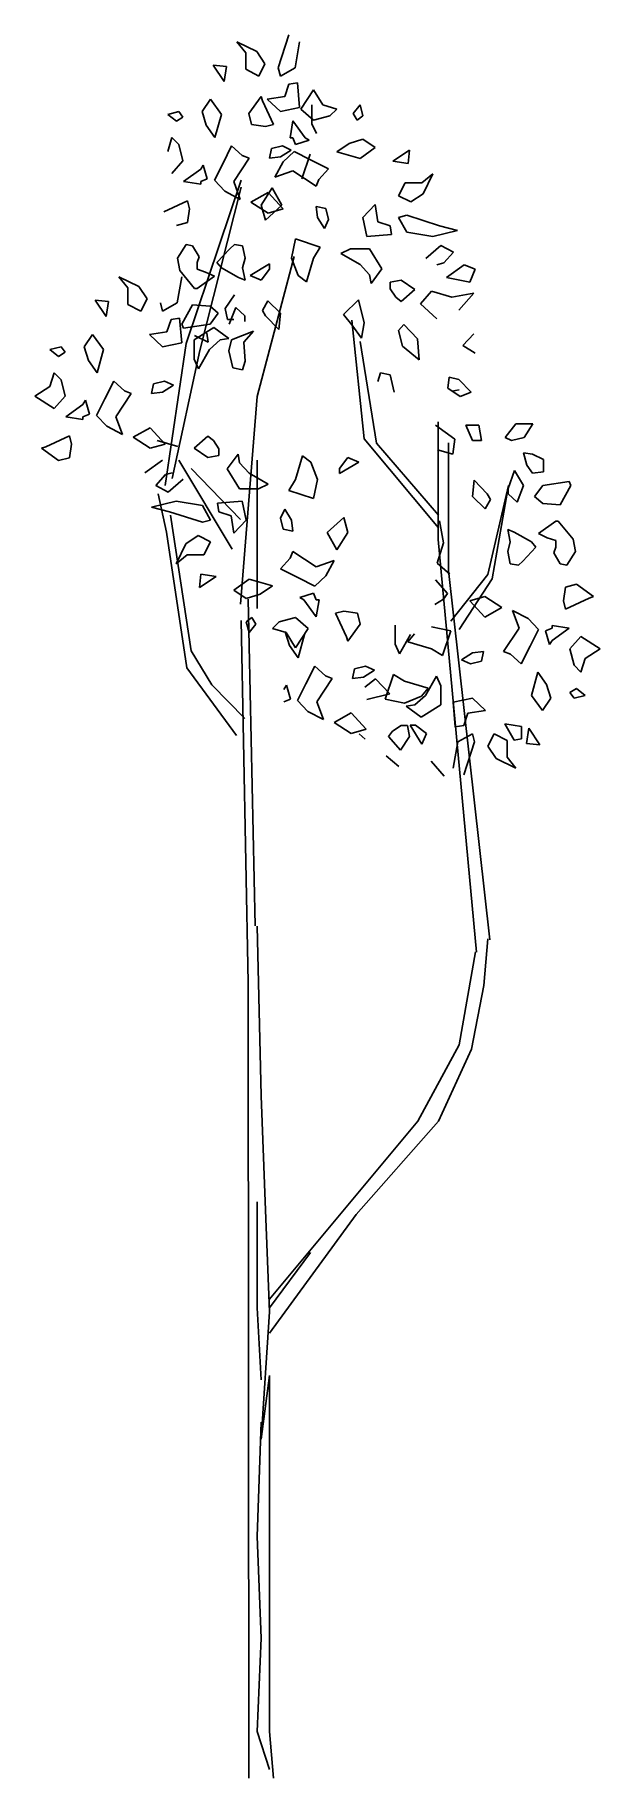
# Model space of a CAD drawing. Header units: millimetres. Extents: x 374.05 to 375.01, y 2522.44 to 2525.42.
import ezdxf

# ---------------------------------------------------------------- set-up
doc = ezdxf.new("R2010")
doc.units = ezdxf.units.MM
doc.header["$LTSCALE"] = 10
doc.layers.add('Vegetais', color=94, linetype='Continuous')

msp = doc.modelspace()

# ---------------------------------------------------------------- linework, layer by layer
at = {"layer": 'Vegetais'}
for p, q in [((374.3906, 2525.4129), (374.4247, 2525.3965)), ((374.4059, 2525.3942), (374.3906, 2525.4129)), ((374.4615, 2525.3684), (374.4797, 2525.4247)), ((374.4979, 2525.4129), (374.4903, 2525.3684)), ((374.4059, 2525.3661), (374.4059, 2525.3942)), ((374.4247, 2525.3965), (374.4387, 2525.3754)), ((374.3502, 2525.3731), (374.369, 2525.345)), ((374.3502, 2525.3731), (374.3731, 2525.3708)), ((374.369, 2525.345), (374.3731, 2525.3708)), ((374.4281, 2525.3543), (374.4059, 2525.3661)), ((374.4387, 2525.3754), (374.4281, 2525.3543)), ((374.4651, 2525.3543), (374.4615, 2525.3684)), ((374.4903, 2525.3684), (374.4651, 2525.3543)), ((374.4324, 2525.3194), (374.4113, 2525.2901)), ((374.4347, 2525.3118), (374.4324, 2525.3194)), ((374.4727, 2525.3192), (374.4428, 2525.3145)), ((374.4797, 2525.3403), (374.4727, 2525.3192)), ((374.4943, 2525.3426), (374.4797, 2525.3403)), ((374.4979, 2525.3004), (374.4943, 2525.3426)), ((374.5214, 2525.3306), (374.5003, 2525.2977)), ((374.5378, 2525.3048), (374.5214, 2525.3306)), ((374.2916, 2525.2934), (374.2729, 2525.2887)), ((374.2729, 2525.2887), (374.2875, 2525.277)), ((374.2987, 2525.284), (374.2916, 2525.2934)), ((374.3315, 2525.2934), (374.3455, 2525.3145)), ((374.3385, 2525.27), (374.3315, 2525.2934)), ((374.3455, 2525.3145), (374.3643, 2525.2887)), ((374.3643, 2525.2887), (374.3531, 2525.2489)), ((374.4113, 2525.2901), (374.4159, 2525.2714)), ((374.4534, 2525.2714), (374.4347, 2525.3118)), ((374.4428, 2525.3145), (374.4651, 2525.2934)), ((374.4651, 2525.2934), (374.4979, 2525.3004)), ((374.5003, 2525.2977), (374.5214, 2525.279)), ((374.519, 2525.3051), (374.519, 2525.2723)), ((374.5613, 2525.2977), (374.5378, 2525.3048)), ((374.5495, 2525.286), (374.5613, 2525.2977)), ((374.6011, 2525.3048), (374.5894, 2525.2901)), ((374.5894, 2525.2901), (374.5964, 2525.279)), ((374.6058, 2525.286), (374.6011, 2525.3048)), ((374.2875, 2525.277), (374.2987, 2525.284)), ((374.3531, 2525.2489), (374.3385, 2525.27)), ((374.4159, 2525.2714), (374.4394, 2525.2678)), ((374.4394, 2525.2678), (374.4534, 2525.2714)), ((374.4816, 2525.2485), (374.4863, 2525.2778)), ((374.4863, 2525.2778), (374.5074, 2525.2485)), ((374.519, 2525.2723), (374.5266, 2525.2559)), ((374.5214, 2525.279), (374.5495, 2525.286)), ((374.5964, 2525.279), (374.6058, 2525.286)), ((374.2799, 2525.2489), (374.2729, 2525.2254)), ((374.2916, 2525.2372), (374.2799, 2525.2489)), ((374.2987, 2525.209), (374.2916, 2525.2372)), ((374.3818, 2525.2348), (374.3666, 2525.2043)), ((374.4, 2525.2184), (374.3818, 2525.2348)), ((374.4498, 2525.2301), (374.4463, 2525.2137)), ((374.4685, 2525.2348), (374.4498, 2525.2301)), ((374.4838, 2525.2278), (374.4685, 2525.2348)), ((374.4863, 2525.2485), (374.4816, 2525.2485)), ((374.4909, 2525.2374), (374.4863, 2525.2485)), ((374.5144, 2525.2444), (374.4909, 2525.2374)), ((374.5074, 2525.2485), (374.5144, 2525.2444)), ((374.5613, 2525.2245), (374.5824, 2525.2392)), ((374.5824, 2525.2392), (374.6058, 2525.2462)), ((374.6269, 2525.2321), (374.6011, 2525.2134)), ((374.6058, 2525.2462), (374.6269, 2525.2321)), ((374.2799, 2525.1879), (374.2987, 2525.209)), ((374.3291, 2525.195), (374.3333, 2525.202)), ((374.3333, 2525.202), (374.3403, 2525.1786)), ((374.3666, 2525.2043), (374.3526, 2525.1762)), ((374.3854, 2525.1739), (374.4117, 2525.2137)), ((374.4117, 2525.2137), (374.4, 2525.2184)), ((374.4463, 2525.2137), (374.4651, 2525.2161)), ((374.4699, 2525.2075), (374.4558, 2525.1811)), ((374.4651, 2525.2161), (374.4838, 2525.2278)), ((374.4886, 2525.2251), (374.4699, 2525.2075)), ((374.5167, 2525.211), (374.4886, 2525.2251)), ((374.502, 2525.1786), (374.5161, 2525.2208)), ((374.5472, 2525.1958), (374.5167, 2525.211)), ((374.6011, 2525.2134), (374.5613, 2525.2245)), ((374.6855, 2525.2274), (374.6574, 2525.2087)), ((374.6574, 2525.2087), (374.6831, 2525.2046)), ((374.6855, 2525.2274), (374.6831, 2525.2046)), ((374.2998, 2525.1739), (374.3291, 2525.195)), ((374.3291, 2525.1692), (374.2998, 2525.1739)), ((374.3403, 2525.1786), (374.3291, 2525.1739)), ((374.3291, 2525.1739), (374.3291, 2525.1692)), ((374.3526, 2525.1762), (374.3701, 2525.1575)), ((374.3965, 2525.1434), (374.3854, 2525.1739)), ((374.4558, 2525.1811), (374.4863, 2525.1923)), ((374.4863, 2525.1923), (374.5261, 2525.1659)), ((374.5261, 2525.1659), (374.5308, 2525.1776)), ((374.5308, 2525.1776), (374.5472, 2525.1958)), ((374.6667, 2525.1495), (374.6784, 2525.1717)), ((374.6784, 2525.1717), (374.7066, 2525.1717)), ((374.7066, 2525.1717), (374.7253, 2525.187)), ((374.7253, 2525.187), (374.7089, 2525.153)), ((374.3063, 2525.1411), (374.2659, 2525.1223)), ((374.3098, 2525.127), (374.3063, 2525.1411)), ((374.3701, 2525.1575), (374.3965, 2525.1434)), ((374.444, 2525.1551), (374.4146, 2525.1387)), ((374.4511, 2525.163), (374.4324, 2525.1337)), ((374.4698, 2525.127), (374.444, 2525.1551)), ((374.4675, 2525.1337), (374.4511, 2525.163)), ((374.6878, 2525.1389), (374.6667, 2525.1495)), ((374.7089, 2525.153), (374.6878, 2525.1389)), ((374.3063, 2525.1036), (374.3098, 2525.127)), ((374.4146, 2525.1387), (374.444, 2525.12)), ((374.4324, 2525.1337), (374.4394, 2525.1079)), ((374.4394, 2525.1079), (374.4675, 2525.1337)), ((374.444, 2525.12), (374.4698, 2525.127)), ((374.5261, 2525.1313), (374.5284, 2525.1126)), ((374.5425, 2525.1278), (374.5261, 2525.1313)), ((374.5284, 2525.1126), (374.5402, 2525.0938)), ((374.5472, 2525.1091), (374.5425, 2525.1278)), ((374.6269, 2525.1349), (374.6058, 2525.1126)), ((374.6058, 2525.1126), (374.6128, 2525.0798)), ((374.6316, 2525.1049), (374.6269, 2525.1349)), ((374.6667, 2525.1126), (374.6808, 2525.1161)), ((374.6808, 2525.0874), (374.6667, 2525.1126)), ((374.6808, 2525.1161), (374.737, 2525.0979)), ((374.2875, 2525.0989), (374.3063, 2525.1036)), ((374.5402, 2525.0938), (374.5472, 2525.1091)), ((374.6128, 2525.0798), (374.655, 2525.0833)), ((374.6527, 2525.0979), (374.6316, 2525.1049)), ((374.655, 2525.0833), (374.6527, 2525.0979)), ((374.7253, 2525.0798), (374.6808, 2525.0874)), ((374.7675, 2525.0903), (374.7253, 2525.0798)), ((374.737, 2525.0979), (374.7675, 2525.0903)), ((374.3039, 2525.0661), (374.2893, 2525.0426)), ((374.3151, 2525.0637), (374.3039, 2525.0661)), ((374.3262, 2525.045), (374.3151, 2525.0637)), ((374.3789, 2525.059), (374.3567, 2525.0356)), ((374.3865, 2525.0661), (374.3789, 2525.059)), ((374.4006, 2525.0637), (374.3865, 2525.0661)), ((374.4047, 2525.0426), (374.4006, 2525.0637)), ((374.4909, 2525.0757), (374.4839, 2525.0428)), ((374.4909, 2525.0757), (374.5331, 2525.0616)), ((374.5214, 2525.0428), (374.5331, 2525.0616)), ((374.5847, 2525.0587), (374.5683, 2525.051)), ((374.5683, 2525.051), (374.6011, 2525.0323)), ((374.6175, 2525.0587), (374.5847, 2525.0587)), ((374.6386, 2525.0247), (374.6175, 2525.0587)), ((374.7136, 2525.0423), (374.7394, 2525.0645)), ((374.7394, 2525.0645), (374.7605, 2525.0534)), ((374.7605, 2525.0534), (374.7441, 2525.0346)), ((374.2893, 2525.0426), (374.2934, 2525.0215)), ((374.2934, 2525.0215), (374.3185, 2524.9911)), ((374.3227, 2525.0356), (374.3262, 2525.045)), ((374.3227, 2525.0239), (374.3227, 2525.0356)), ((374.3373, 2525.0192), (374.3227, 2525.0239)), ((374.3567, 2525.0356), (374.3643, 2525.0262)), ((374.3643, 2525.0262), (374.3935, 2525.0098)), ((374.4006, 2525.0262), (374.4047, 2525.0426)), ((374.4047, 2525.0051), (374.4006, 2525.0262)), ((374.4464, 2525.0329), (374.4136, 2525.013)), ((374.4324, 2525.0053), (374.4464, 2525.0241)), ((374.4464, 2525.0329), (374.4464, 2525.0241)), ((374.4839, 2525.0428), (374.4956, 2525.0135)), ((374.5097, 2525.0024), (374.5214, 2525.0428)), ((374.6011, 2525.0323), (374.6175, 2525.0142)), ((374.6199, 2524.9995), (374.6386, 2525.0247)), ((374.7324, 2525.0317), (374.7441, 2525.0346)), ((374.7488, 2525.01), (374.7792, 2525.0317)), ((374.7792, 2525.0317), (374.798, 2525.0241)), ((374.798, 2525.0241), (374.7886, 2525.0018)), ((374.1894, 2525.0108), (374.2234, 2524.9944)), ((374.2046, 2524.9921), (374.1894, 2525.0108)), ((374.2046, 2524.9639), (374.2046, 2524.9921)), ((374.2234, 2524.9944), (374.2374, 2524.9733)), ((374.2966, 2525.0108), (374.289, 2524.9663)), ((374.3185, 2524.9911), (374.3227, 2524.9911)), ((374.3227, 2524.9911), (374.3526, 2525.0122)), ((374.3526, 2525.0122), (374.3373, 2525.0192)), ((374.3935, 2525.0098), (374.4047, 2525.0051)), ((374.4136, 2525.013), (374.4324, 2525.0053)), ((374.4956, 2525.0135), (374.5097, 2525.0024)), ((374.6175, 2525.0142), (374.6199, 2524.9995)), ((374.6714, 2525.0053), (374.6527, 2525.0018)), ((374.6527, 2525.0018), (374.6527, 2524.9907)), ((374.6527, 2524.9907), (374.662, 2524.976)), ((374.6949, 2524.9895), (374.6714, 2525.0053)), ((374.7488, 2525.01), (374.7886, 2525.0018)), ((374.1489, 2524.971), (374.1677, 2524.9429)), ((374.1489, 2524.971), (374.1718, 2524.9686)), ((374.1677, 2524.9429), (374.1718, 2524.9686)), ((374.2269, 2524.9522), (374.2046, 2524.9639)), ((374.2374, 2524.9733), (374.2269, 2524.9522)), ((374.2638, 2524.9522), (374.2602, 2524.9663)), ((374.289, 2524.9663), (374.2638, 2524.9522)), ((374.3151, 2524.9629), (374.2969, 2524.9301)), ((374.345, 2524.9606), (374.3151, 2524.9629)), ((374.359, 2524.9489), (374.345, 2524.9606)), ((374.3868, 2524.9804), (374.371, 2524.9569)), ((374.4434, 2524.97), (374.4346, 2524.9536)), ((374.4651, 2524.9489), (374.4434, 2524.97)), ((374.5988, 2524.9714), (374.573, 2524.9467)), ((374.5988, 2524.9714), (374.6081, 2524.9321)), ((374.662, 2524.976), (374.6714, 2524.969)), ((374.6949, 2524.9895), (374.6714, 2524.969)), ((374.7042, 2524.9649), (374.723, 2524.9866)), ((374.7324, 2524.9392), (374.7042, 2524.9649)), ((374.723, 2524.9866), (374.7581, 2524.976)), ((374.7581, 2524.976), (374.7956, 2524.9831)), ((374.7956, 2524.9831), (374.7699, 2524.9538)), ((374.2784, 2524.9382), (374.2714, 2524.9171)), ((374.293, 2524.9405), (374.2784, 2524.9382)), ((374.2966, 2524.8983), (374.293, 2524.9405)), ((374.345, 2524.9301), (374.359, 2524.9489)), ((374.371, 2524.9569), (374.3745, 2524.9382)), ((374.3745, 2524.9382), (374.3857, 2524.9382)), ((374.3889, 2524.9583), (374.3778, 2524.9301)), ((374.4041, 2524.9442), (374.3889, 2524.9583)), ((374.4041, 2524.9348), (374.4041, 2524.9442)), ((374.4346, 2524.9536), (374.4399, 2524.9442)), ((374.4399, 2524.9442), (374.4622, 2524.9208)), ((374.4622, 2524.9208), (374.4651, 2524.9489)), ((374.573, 2524.9467), (374.587, 2524.9286)), ((374.6034, 2524.9063), (374.6081, 2524.9321)), ((374.1302, 2524.8913), (374.1443, 2524.9124)), ((374.1443, 2524.9124), (374.163, 2524.8866)), ((374.2714, 2524.9171), (374.2415, 2524.9124)), ((374.2415, 2524.9124), (374.2638, 2524.8913)), ((374.2969, 2524.9301), (374.2998, 2524.9231)), ((374.2998, 2524.9231), (374.345, 2524.9301)), ((374.3516, 2524.9241), (374.3177, 2524.903)), ((374.3177, 2524.903), (374.3177, 2524.8702)), ((374.3182, 2524.9105), (374.3416, 2524.8994)), ((374.3416, 2524.8994), (374.3393, 2524.9146)), ((374.344, 2524.8866), (374.3622, 2524.903)), ((374.3769, 2524.9054), (374.3516, 2524.9241)), ((374.3622, 2524.903), (374.3769, 2524.9054)), ((374.3814, 2524.9034), (374.3768, 2524.8847)), ((374.4189, 2524.9181), (374.3814, 2524.9034)), ((374.4025, 2524.8994), (374.4189, 2524.9181)), ((374.587, 2524.9286), (374.6034, 2524.9063)), ((374.6761, 2524.9292), (374.6667, 2524.9192)), ((374.6667, 2524.9192), (374.6738, 2524.8923)), ((374.6995, 2524.9052), (374.6761, 2524.9292)), ((374.7019, 2524.8688), (374.6995, 2524.9052)), ((374.7956, 2524.9134), (374.7769, 2524.8934)), ((374.0904, 2524.8913), (374.0716, 2524.8866)), ((374.0716, 2524.8866), (374.0862, 2524.8749)), ((374.0862, 2524.8749), (374.0974, 2524.8819)), ((374.0974, 2524.8819), (374.0904, 2524.8913)), ((374.1372, 2524.8679), (374.1302, 2524.8913)), ((374.163, 2524.8866), (374.1519, 2524.8468)), ((374.2638, 2524.8913), (374.2966, 2524.8983)), ((374.3253, 2524.8538), (374.344, 2524.8866)), ((374.3768, 2524.8847), (374.3838, 2524.8554)), ((374.4049, 2524.8665), (374.4025, 2524.8994)), ((374.6738, 2524.8923), (374.7019, 2524.8688)), ((374.7769, 2524.8934), (374.798, 2524.8806)), ((374.0786, 2524.8468), (374.0716, 2524.8233)), ((374.0904, 2524.835), (374.0786, 2524.8468)), ((374.1519, 2524.8468), (374.1372, 2524.8679)), ((374.3177, 2524.8702), (374.3253, 2524.8538)), ((374.3838, 2524.8554), (374.4002, 2524.8519)), ((374.4002, 2524.8519), (374.4049, 2524.8665)), ((374.6363, 2524.8466), (374.6316, 2524.8319)), ((374.6527, 2524.8431), (374.6363, 2524.8466)), ((374.6597, 2524.8138), (374.6527, 2524.8431)), ((374.0716, 2524.8233), (374.0458, 2524.8069)), ((374.0974, 2524.8069), (374.0904, 2524.835)), ((374.1805, 2524.8327), (374.1654, 2524.8022)), ((374.1987, 2524.8163), (374.1805, 2524.8327)), ((374.1841, 2524.7718), (374.2104, 2524.8116)), ((374.2104, 2524.8116), (374.1987, 2524.8163)), ((374.2485, 2524.828), (374.245, 2524.8116)), ((374.245, 2524.8116), (374.2638, 2524.8139)), ((374.2673, 2524.8327), (374.2485, 2524.828)), ((374.2638, 2524.8139), (374.2825, 2524.8257)), ((374.2825, 2524.8257), (374.2673, 2524.8327)), ((374.7534, 2524.8395), (374.7511, 2524.8208)), ((374.7511, 2524.8208), (374.7722, 2524.8061)), ((374.7699, 2524.8354), (374.7534, 2524.8395)), ((374.7703, 2524.818), (374.758, 2524.8157)), ((374.7909, 2524.8138), (374.7699, 2524.8354)), ((374.7722, 2524.8061), (374.7909, 2524.8138)), ((374.0458, 2524.8069), (374.0786, 2524.7858)), ((374.0786, 2524.7858), (374.0974, 2524.8069)), ((374.0985, 2524.7718), (374.1279, 2524.7929)), ((374.1279, 2524.7929), (374.132, 2524.7999)), ((374.132, 2524.7999), (374.139, 2524.7764)), ((374.1654, 2524.8022), (374.1513, 2524.7741)), ((374.1279, 2524.7671), (374.0985, 2524.7718)), ((374.139, 2524.7764), (374.1279, 2524.7718)), ((374.1279, 2524.7718), (374.1279, 2524.7671)), ((374.1513, 2524.7741), (374.1688, 2524.7554)), ((374.1688, 2524.7554), (374.1953, 2524.7413)), ((374.1953, 2524.7413), (374.1841, 2524.7718)), ((374.2427, 2524.753), (374.2134, 2524.7366)), ((374.2685, 2524.7249), (374.2427, 2524.753)), ((374.7633, 2524.7336), (374.7299, 2524.7571)), ((374.782, 2524.7571), (374.7932, 2524.7313)), ((374.8043, 2524.7571), (374.782, 2524.7571)), ((374.8084, 2524.7313), (374.8043, 2524.7571)), ((374.8675, 2524.7594), (374.8488, 2524.736)), ((374.8963, 2524.7594), (374.8675, 2524.7594)), ((374.8816, 2524.736), (374.8963, 2524.7594)), ((374.105, 2524.7389), (374.0646, 2524.7202)), ((374.1085, 2524.7249), (374.105, 2524.7389)), ((374.105, 2524.7014), (374.1085, 2524.7249)), ((374.2134, 2524.7366), (374.2427, 2524.7179)), ((374.2427, 2524.7179), (374.2685, 2524.7249)), ((374.2897, 2524.7207), (374.2545, 2524.7313)), ((374.3178, 2524.7178), (374.3412, 2524.7383)), ((374.3506, 2524.7313), (374.3412, 2524.7383)), ((374.36, 2524.7166), (374.3506, 2524.7313)), ((374.7597, 2524.7078), (374.7633, 2524.7336)), ((374.7932, 2524.7313), (374.8084, 2524.7313)), ((374.8488, 2524.736), (374.8599, 2524.7313)), ((374.8599, 2524.7313), (374.8816, 2524.736)), ((374.0646, 2524.7202), (374.057, 2524.7179)), ((374.057, 2524.7179), (374.0862, 2524.6968)), ((374.0862, 2524.6968), (374.105, 2524.7014)), ((374.2639, 2524.6973), (374.2334, 2524.6756)), ((374.3178, 2524.7178), (374.3412, 2524.702)), ((374.3412, 2524.702), (374.36, 2524.7055)), ((374.36, 2524.7055), (374.36, 2524.7166)), ((374.3928, 2524.7078), (374.374, 2524.6826)), ((374.3951, 2524.6932), (374.3928, 2524.7078)), ((374.4115, 2524.675), (374.3951, 2524.6932)), ((374.5029, 2524.7049), (374.4912, 2524.6645)), ((374.517, 2524.6938), (374.5029, 2524.7049)), ((374.5287, 2524.6645), (374.517, 2524.6938)), ((374.5803, 2524.702), (374.5662, 2524.6832)), ((374.5662, 2524.6744), (374.599, 2524.6943)), ((374.599, 2524.6943), (374.5803, 2524.702)), ((374.7334, 2524.7149), (374.7597, 2524.7078)), ((374.8957, 2524.7078), (374.8805, 2524.7102)), ((374.8805, 2524.7102), (374.8863, 2524.6891)), ((374.9144, 2524.6985), (374.8957, 2524.7078)), ((374.9144, 2524.6774), (374.9144, 2524.6985)), ((374.2522, 2524.6539), (374.2686, 2524.6727)), ((374.2803, 2524.6756), (374.2686, 2524.6727)), ((374.299, 2524.6651), (374.2733, 2524.6428)), ((374.374, 2524.6826), (374.3951, 2524.6486)), ((374.4444, 2524.6563), (374.4115, 2524.675)), ((374.4912, 2524.6645), (374.4795, 2524.6457)), ((374.5217, 2524.6317), (374.5287, 2524.6645)), ((374.5662, 2524.6744), (374.5662, 2524.6832)), ((374.7961, 2524.6633), (374.7932, 2524.6352)), ((374.8183, 2524.6399), (374.7961, 2524.6633)), ((374.8652, 2524.6797), (374.8541, 2524.6493)), ((374.8805, 2524.6539), (374.8652, 2524.6797)), ((374.8863, 2524.6891), (374.8957, 2524.675)), ((374.8957, 2524.675), (374.9144, 2524.6774)), ((374.2733, 2524.6428), (374.2522, 2524.6539)), ((374.3951, 2524.6486), (374.4279, 2524.6486)), ((374.4279, 2524.6486), (374.4444, 2524.6563)), ((374.5217, 2524.6317), (374.4795, 2524.6457)), ((374.7932, 2524.6352), (374.8149, 2524.6141)), ((374.8237, 2524.6305), (374.8183, 2524.6399)), ((374.8541, 2524.6493), (374.8541, 2524.6399)), ((374.8541, 2524.6399), (374.8693, 2524.6258)), ((374.8693, 2524.6258), (374.8805, 2524.6539)), ((374.9133, 2524.6539), (374.8992, 2524.6352)), ((374.8992, 2524.6352), (374.9133, 2524.6235)), ((374.9584, 2524.661), (374.9133, 2524.6539)), ((374.9432, 2524.6211), (374.9613, 2524.6539)), ((374.9613, 2524.6539), (374.9584, 2524.661)), ((374.2451, 2524.617), (374.2873, 2524.6276)), ((374.2756, 2524.6094), (374.2451, 2524.617)), ((374.3319, 2524.5912), (374.2756, 2524.6094)), ((374.2873, 2524.6276), (374.3319, 2524.62)), ((374.3319, 2524.62), (374.3459, 2524.5947)), ((374.3998, 2524.6276), (374.3576, 2524.624)), ((374.3576, 2524.624), (374.36, 2524.6094)), ((374.36, 2524.6094), (374.3811, 2524.6024)), ((374.4069, 2524.5947), (374.3998, 2524.6276)), ((374.4725, 2524.6135), (374.4654, 2524.5983)), ((374.4842, 2524.5947), (374.4725, 2524.6135)), ((374.8149, 2524.6141), (374.8237, 2524.6305)), ((374.9133, 2524.6235), (374.9432, 2524.6211)), ((374.3459, 2524.5947), (374.3319, 2524.5912)), ((374.3811, 2524.6024), (374.3858, 2524.5725)), ((374.3858, 2524.5725), (374.4069, 2524.5947)), ((374.4654, 2524.5983), (374.4701, 2524.5795)), ((374.4701, 2524.5795), (374.4865, 2524.576)), ((374.4865, 2524.576), (374.4842, 2524.5947)), ((374.5733, 2524.5994), (374.5451, 2524.5736)), ((374.5451, 2524.5736), (374.5615, 2524.5443)), ((374.5615, 2524.5443), (374.5803, 2524.5736)), ((374.5803, 2524.5736), (374.5733, 2524.5994)), ((374.7436, 2524.5562), (374.7366, 2524.5937)), ((374.8646, 2524.5743), (374.8535, 2524.5789)), ((374.8535, 2524.5789), (374.8576, 2524.5578)), ((374.894, 2524.5578), (374.8646, 2524.5743)), ((374.9355, 2524.593), (374.9057, 2524.5719)), ((374.9396, 2524.593), (374.9355, 2524.593)), ((374.9649, 2524.5625), (374.9396, 2524.593)), ((374.2873, 2524.5203), (374.3037, 2524.5543)), ((374.3037, 2524.5543), (374.3248, 2524.5684)), ((374.3248, 2524.5684), (374.3459, 2524.5578)), ((374.3459, 2524.5578), (374.3342, 2524.5356)), ((374.7331, 2524.5211), (374.7436, 2524.5562)), ((374.8576, 2524.5578), (374.8535, 2524.5414)), ((374.8793, 2524.525), (374.9016, 2524.5485)), ((374.9016, 2524.5485), (374.894, 2524.5578)), ((374.9057, 2524.5719), (374.9209, 2524.5649)), ((374.9209, 2524.5649), (374.9355, 2524.5602)), ((374.9355, 2524.5485), (374.932, 2524.5391)), ((374.9355, 2524.5602), (374.9355, 2524.5485)), ((374.969, 2524.5414), (374.9649, 2524.5625)), ((374.3061, 2524.5356), (374.2873, 2524.5203)), ((374.3342, 2524.5356), (374.3061, 2524.5356)), ((374.4819, 2524.5297), (374.4654, 2524.5115)), ((374.4865, 2524.5414), (374.4819, 2524.5297)), ((374.5264, 2524.5151), (374.4865, 2524.5414)), ((374.5569, 2524.5262), (374.5264, 2524.5151)), ((374.5428, 2524.4998), (374.5569, 2524.5262)), ((374.7548, 2524.5023), (374.7331, 2524.5211)), ((374.8535, 2524.5414), (374.8576, 2524.5203)), ((374.8576, 2524.5203), (374.8717, 2524.518)), ((374.8717, 2524.518), (374.8793, 2524.525)), ((374.932, 2524.5391), (374.9432, 2524.5203)), ((374.9432, 2524.5203), (374.9543, 2524.518)), ((374.9543, 2524.518), (374.969, 2524.5414)), ((374.3272, 2524.4799), (374.3295, 2524.5028)), ((374.3272, 2524.4799), (374.3553, 2524.4986)), ((374.3553, 2524.4986), (374.3295, 2524.5028)), ((374.3858, 2524.4752), (374.4115, 2524.494)), ((374.4115, 2524.494), (374.4514, 2524.4828)), ((374.4654, 2524.5115), (374.4959, 2524.4963)), ((374.4959, 2524.4963), (374.524, 2524.4822)), ((374.524, 2524.4822), (374.5428, 2524.4998)), ((374.7301, 2524.4929), (374.7506, 2524.4695)), ((374.9707, 2524.4852), (374.9519, 2524.4805)), ((375, 2524.4641), (374.9707, 2524.4852)), ((374.4069, 2524.4611), (374.3858, 2524.4752)), ((374.4303, 2524.4682), (374.4069, 2524.4611)), ((374.4514, 2524.4828), (374.4303, 2524.4682)), ((374.4983, 2524.4629), (374.5217, 2524.47)), ((374.5053, 2524.4588), (374.4983, 2524.4629)), ((374.5264, 2524.4295), (374.5053, 2524.4588)), ((374.5217, 2524.47), (374.5264, 2524.4588)), ((374.5264, 2524.4588), (374.5311, 2524.4588)), ((374.5311, 2524.4588), (374.5264, 2524.4295)), ((374.729, 2524.4507), (374.7436, 2524.4601)), ((374.7436, 2524.4601), (374.7506, 2524.4695)), ((374.8143, 2524.4641), (374.7885, 2524.4571)), ((374.7885, 2524.4571), (374.8143, 2524.4289)), ((374.8435, 2524.4453), (374.8143, 2524.4641)), ((374.9519, 2524.4805), (374.9484, 2524.4571)), ((374.9484, 2524.4571), (374.9519, 2524.443)), ((374.9519, 2524.443), (374.9924, 2524.4618)), ((374.9924, 2524.4618), (375, 2524.4641)), ((374.4162, 2524.4283), (374.4069, 2524.4213)), ((374.4233, 2524.4172), (374.4162, 2524.4283)), ((374.4912, 2524.4283), (374.4631, 2524.4213)), ((374.5123, 2524.4096), (374.4912, 2524.4283)), ((374.5733, 2524.4395), (374.5592, 2524.436)), ((374.5592, 2524.436), (374.5779, 2524.3955)), ((374.5967, 2524.436), (374.5733, 2524.4395)), ((374.6014, 2524.4172), (374.5967, 2524.436)), ((374.8143, 2524.4289), (374.8435, 2524.4453)), ((374.8881, 2524.4266), (374.8617, 2524.4407)), ((374.8617, 2524.4407), (374.8729, 2524.4102)), ((374.9057, 2524.4078), (374.8881, 2524.4266)), ((374.4069, 2524.4213), (374.4115, 2524.4026)), ((374.4115, 2524.4026), (374.4233, 2524.4172)), ((374.4631, 2524.4213), (374.4514, 2524.4096)), ((374.4514, 2524.4096), (374.4748, 2524.4026)), ((374.4805, 2524.3804), (374.4735, 2524.4039)), ((374.4748, 2524.4026), (374.4912, 2524.3768)), ((374.4912, 2524.3768), (374.5123, 2524.4096)), ((374.5063, 2524.3992), (374.4952, 2524.3593)), ((374.5779, 2524.3955), (374.5803, 2524.3879)), ((374.5803, 2524.3879), (374.6014, 2524.4172)), ((374.661, 2524.4156), (374.661, 2524.3828)), ((374.6686, 2524.3664), (374.6874, 2524.3992)), ((374.6941, 2524.4008), (374.683, 2524.3868)), ((374.7563, 2524.4055), (374.7234, 2524.4125)), ((374.7563, 2524.4055), (374.7422, 2524.3633)), ((374.8729, 2524.4102), (374.8464, 2524.3703)), ((374.8916, 2524.3797), (374.9057, 2524.4078)), ((374.918, 2524.4055), (374.9291, 2524.4102)), ((374.925, 2524.3821), (374.918, 2524.4055)), ((374.9291, 2524.4102), (374.9291, 2524.4149)), ((374.9291, 2524.4149), (374.9584, 2524.4102)), ((374.9584, 2524.4102), (374.9291, 2524.3891)), ((374.9784, 2524.3961), (374.9596, 2524.375)), ((375.0112, 2524.375), (374.9784, 2524.3961)), ((374.4952, 2524.3593), (374.4805, 2524.3804)), ((374.661, 2524.3828), (374.6686, 2524.3664)), ((374.683, 2524.3868), (374.7234, 2524.375)), ((374.7234, 2524.375), (374.7422, 2524.3633)), ((374.7932, 2524.368), (374.7744, 2524.3563)), ((374.8119, 2524.3703), (374.7932, 2524.368)), ((374.8084, 2524.3539), (374.8119, 2524.3703)), ((374.8464, 2524.3703), (374.8582, 2524.3657)), ((374.8582, 2524.3657), (374.8764, 2524.3493)), ((374.8764, 2524.3493), (374.8916, 2524.3797)), ((374.9291, 2524.3891), (374.925, 2524.3821)), ((374.9596, 2524.375), (374.9666, 2524.3469)), ((374.9854, 2524.3586), (375.0112, 2524.375)), ((374.5239, 2524.3453), (374.5087, 2524.3148)), ((374.542, 2524.3289), (374.5239, 2524.3453)), ((374.5918, 2524.3406), (374.5884, 2524.3242)), ((374.6106, 2524.3453), (374.5918, 2524.3406)), ((374.6071, 2524.3265), (374.6259, 2524.3382)), ((374.6259, 2524.3382), (374.6106, 2524.3453)), ((374.7744, 2524.3563), (374.7896, 2524.3493)), ((374.7896, 2524.3493), (374.8084, 2524.3539)), ((374.894, 2524.2953), (374.905, 2524.3352)), ((374.905, 2524.3352), (374.9198, 2524.3141)), ((374.9666, 2524.3469), (374.9784, 2524.3352)), ((374.9784, 2524.3352), (374.9854, 2524.3586)), ((374.4712, 2524.3054), (374.4753, 2524.3125)), ((374.4753, 2524.3125), (374.4823, 2524.289)), ((374.5087, 2524.3148), (374.4946, 2524.2867)), ((374.5274, 2524.2843), (374.5538, 2524.3242)), ((374.5538, 2524.3242), (374.542, 2524.3289)), ((374.5884, 2524.3242), (374.6071, 2524.3265)), ((374.6274, 2524.3235), (374.6092, 2524.3094)), ((374.6519, 2524.2977), (374.6274, 2524.3235)), ((374.644, 2524.289), (374.6581, 2524.3312)), ((374.6769, 2524.3195), (374.6581, 2524.3312)), ((374.7173, 2524.3078), (374.6769, 2524.3195)), ((374.7061, 2524.2937), (374.7173, 2524.3078)), ((374.7316, 2524.3282), (374.7129, 2524.2953)), ((374.7393, 2524.3118), (374.7316, 2524.3282)), ((374.7393, 2524.2789), (374.7393, 2524.3118)), ((374.9198, 2524.3141), (374.9268, 2524.2907)), ((374.9707, 2524.3071), (374.9596, 2524.3)), ((374.9854, 2524.2953), (374.9707, 2524.3071)), ((374.4823, 2524.289), (374.4712, 2524.2843)), ((374.4946, 2524.2867), (374.5121, 2524.2679)), ((374.5386, 2524.2539), (374.5274, 2524.2843)), ((374.6519, 2524.2977), (374.6127, 2524.2883)), ((374.644, 2524.289), (374.6769, 2524.282)), ((374.6769, 2524.282), (374.7061, 2524.2937)), ((374.6948, 2524.2789), (374.68, 2524.2766)), ((374.68, 2524.2766), (374.7053, 2524.2578)), ((374.7129, 2524.2953), (374.6948, 2524.2789)), ((374.7053, 2524.2578), (374.7393, 2524.2789)), ((374.7932, 2524.2907), (374.7604, 2524.2836)), ((374.7604, 2524.2836), (374.7639, 2524.2414)), ((374.8154, 2524.2696), (374.7932, 2524.2907)), ((374.9127, 2524.2696), (374.894, 2524.2953)), ((374.9268, 2524.2907), (374.9127, 2524.2696)), ((374.9596, 2524.3), (374.9666, 2524.2907)), ((374.9666, 2524.2907), (374.9854, 2524.2953)), ((374.5121, 2524.2679), (374.5386, 2524.2539)), ((374.586, 2524.2656), (374.5567, 2524.2492)), ((374.5567, 2524.2492), (374.586, 2524.2304)), ((374.6118, 2524.2375), (374.586, 2524.2656)), ((374.7785, 2524.2438), (374.7855, 2524.2649)), ((374.7855, 2524.2649), (374.8154, 2524.2696)), ((374.8645, 2524.2186), (374.8487, 2524.2467)), ((374.8487, 2524.2467), (374.8768, 2524.242)), ((374.586, 2524.2304), (374.6118, 2524.2375)), ((374.6097, 2524.2203), (374.5998, 2524.2297)), ((374.6566, 2524.2344), (374.6496, 2524.225)), ((374.6701, 2524.2016), (374.6496, 2524.225)), ((374.6713, 2524.2438), (374.6566, 2524.2344)), ((374.6701, 2524.2016), (374.6859, 2524.225)), ((374.6824, 2524.2438), (374.6713, 2524.2438)), ((374.6859, 2524.225), (374.6824, 2524.2438)), ((374.6868, 2524.2445), (374.7067, 2524.2117)), ((374.6868, 2524.2445), (374.6956, 2524.2445)), ((374.7144, 2524.2304), (374.6956, 2524.2445)), ((374.7067, 2524.2117), (374.7144, 2524.2304)), ((374.7604, 2524.1711), (374.768, 2524.2157)), ((374.7639, 2524.2414), (374.7785, 2524.2438)), ((374.768, 2524.2157), (374.7932, 2524.2297)), ((374.7967, 2524.2157), (374.7785, 2524.1594)), ((374.7932, 2524.2297), (374.7967, 2524.2157)), ((374.8195, 2524.2086), (374.83, 2524.2297)), ((374.83, 2524.2297), (374.8524, 2524.218)), ((374.8524, 2524.218), (374.8524, 2524.1899)), ((374.8768, 2524.2209), (374.8645, 2524.2186)), ((374.8768, 2524.242), (374.8768, 2524.2209)), ((374.8893, 2524.2391), (374.8852, 2524.2133)), ((374.908, 2524.211), (374.8893, 2524.2391)), ((374.6455, 2524.1922), (374.6672, 2524.1735)), ((374.8336, 2524.1875), (374.8195, 2524.2086)), ((374.8675, 2524.1711), (374.8336, 2524.1875)), ((374.8524, 2524.1899), (374.8675, 2524.1711)), ((374.908, 2524.211), (374.8852, 2524.2133)), ((374.7229, 2524.1828), (374.7451, 2524.1571))]:
    msp.add_line(p, q, dxfattribs=at)
at = {"layer": 'Vegetais', "color": 34}
for p, q in [((374.3982, 2525.1763), (374.3039, 2524.8971)), ((374.3982, 2525.1641), (374.3274, 2524.8849)), ((374.4252, 2524.8064), (374.4886, 2525.0455)), ((374.6083, 2524.7339), (374.5872, 2524.9368)), ((374.3039, 2524.8971), (374.2685, 2524.6542)), ((374.3274, 2524.8849), (374.2803, 2524.6664)), ((374.6295, 2524.7266), (374.6013, 2524.9006)), ((374.3971, 2524.4513), (374.4252, 2524.8064)), ((374.7345, 2524.5616), (374.7345, 2524.7631)), ((374.7351, 2524.5817), (374.6083, 2524.7339)), ((374.7351, 2524.6035), (374.6295, 2524.7266)), ((374.7521, 2524.5086), (374.7521, 2524.7271)), ((374.383, 2524.5455), (374.2914, 2524.6977)), ((374.4252, 2524.444), (374.4252, 2524.6977)), ((374.3971, 2524.5962), (374.3126, 2524.6832)), ((374.2704, 2524.5745), (374.2563, 2524.6397)), ((374.8196, 2524.502), (374.8548, 2524.6542)), ((374.8267, 2524.4948), (374.8548, 2524.6542)), ((374.3126, 2524.3716), (374.2774, 2524.6035)), ((374.3056, 2524.3426), (374.2704, 2524.5745)), ((374.7998, 2523.8562), (374.7345, 2524.5616)), ((374.8229, 2523.8772), (374.7521, 2524.5086)), ((374.7563, 2524.4223), (374.8196, 2524.502)), ((374.7703, 2524.4078), (374.8267, 2524.4948)), ((374.4219, 2523.9015), (374.41, 2524.46)), ((374.3982, 2524.4236), (374.41, 2523.8044)), ((374.3478, 2524.3136), (374.3126, 2524.3716)), ((374.3901, 2524.2267), (374.3056, 2524.3426)), ((374.4041, 2524.2556), (374.3478, 2524.3136)), ((374.4252, 2523.9005), (374.4324, 2523.6107)), ((374.8125, 2523.7991), (374.8196, 2523.8788)), ((374.7703, 2523.6976), (374.7984, 2523.8571)), ((374.41, 2523.8044), (374.4112, 2522.444)), ((374.7914, 2523.6904), (374.8125, 2523.7991)), ((374.6999, 2523.5672), (374.7703, 2523.6976)), ((374.7351, 2523.5672), (374.7914, 2523.6904)), ((374.4324, 2523.6107), (374.4394, 2523.415)), ((374.4464, 2523.2629), (374.6999, 2523.5672)), ((374.5943, 2523.4078), (374.7351, 2523.5672)), ((374.4252, 2523.4295), (374.4252, 2523.2484)), ((374.4394, 2523.415), (374.4464, 2523.2411)), ((374.4464, 2523.2049), (374.5943, 2523.4078)), ((374.4464, 2523.2484), (374.5168, 2523.3426)), ((374.4252, 2523.2484), (374.4324, 2523.1252)), ((374.4464, 2523.2411), (374.4324, 2523.0237)), ((374.4324, 2523.0237), (374.4464, 2523.1324)), ((374.4464, 2523.1324), (374.4464, 2522.9295)), ((374.4324, 2523.0527), (374.4252, 2522.8571)), ((374.4464, 2522.9295), (374.4464, 2522.6976)), ((374.4252, 2522.8571), (374.4324, 2522.6832)), ((374.4464, 2522.6976), (374.4464, 2522.5237)), ((374.4324, 2522.6832), (374.4252, 2522.5237)), ((374.4252, 2522.5237), (374.4464, 2522.4585)), ((374.4464, 2522.5237), (374.4534, 2522.444))]:
    msp.add_line(p, q, dxfattribs=at)

doc.saveas('drawing.dxf')
